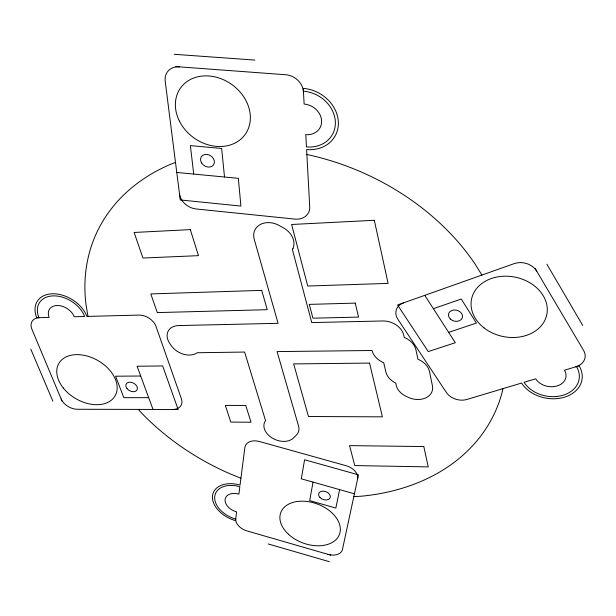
<?xml version="1.0" encoding="UTF-8"?>
<svg xmlns="http://www.w3.org/2000/svg" width="616" height="616" viewBox="0 0 616 616"><rect width="100%" height="100%" fill="white"/><g stroke="black" fill="none" stroke-linecap="round" stroke-linejoin="round"><path stroke-width="0.92" d="M313.043 482.12L309.671 500.615L335.859 508.054L339.601 489.605M502.941 388.65L502.494 390.898A218.464 164.557 23.6 0 1 361.661 496.165L353.8 496.673M175.506 162.447L170.848 164.187A218.464 164.557 23.6 0 0 85.955 304.196L87.98 316.401M433.379 308.693L461.245 299.022L476.414 323.084L448.633 332.347M140.687 376.014L115.592 376.207L123.824 397.682L148.679 397.651M174.259 54.3L254.909 60.091M175.737 66.582L285.685 74.744A17.464 14.961 33.3 0 1 303.457 91.884M176.777 172.449L238.33 178.332L240.918 206.075L180.265 199.954L165.196 81.181A17.31 14.183 39.1 0 1 179.325 66.851M306.876 154.508L307.253 154.578A218.464 164.557 23.6 0 1 474.743 263.533L481.912 275.075M354.416 493.786L301.293 478.809L304.589 459.759L358.489 474.844L342.457 549.472A13.306 8.724 19.5 0 1 327.951 554.331M330.761 555.147L247.047 530.93A13.144 8.593 22.4 0 1 235.728 518.711M268.191 543.951L329.406 561.7M240.925 478.239L229.622 473.642A218.464 164.557 23.6 0 1 142.619 414.098L138.315 409.417M424.77 295.341L455.316 342.712L428.266 351.574L397.566 304.982L514.075 263.671A16.832 13.529 10.5 0 1 536.698 271.14M535.027 268.306L583.637 350.496A16.424 12.536 8.8 0 1 575.837 366.782M546.854 264.172L582.713 325.425M30.8 349.18L52.891 401.208M62.085 401.208L31.917 329.275A14.299 9.802 32.4 0 1 39.509 317.656M153.03 409.447L137.075 366.227L162.67 365.958L178.124 409.509L77.3 409.263A13.675 9.117 29.8 0 1 61.115 398.906M193.724 174.066L190.375 145.63L221.637 148.441L224.517 177.008M303.418 91.183A31.385 26.727 30.3 0 1 335.35 121.568A31.385 26.727 30.3 0 1 306.46 146.924L305.79 134.635A17.225 14.661 30.2 0 0 321.598 120.721A17.225 14.661 30.2 0 0 304.127 104.05L303.272 88.381A34.45 29.337 30.3 0 1 338.338 121.729A34.45 29.337 30.3 0 1 306.606 149.557L309.725 206.907A16.339 13.259 27 0 1 294.825 219.088L196.181 208.978A16.116 12.666 32.4 0 1 179.495 193.909M576.491 366.589A29.375 22.153 10 0 1 563.024 395.241A29.375 22.153 10 0 1 524.093 382.305L535.704 378.825A16.116 12.158 10 0 0 557.095 385.97A16.116 12.158 10 0 0 564.456 370.201L579.109 365.804A32.24 24.317 10 0 1 564.31 397.228A32.24 24.317 10 0 1 521.598 383.052L466.905 399.461A15.431 11.519 14.7 0 1 446.392 392.5L397.936 319.388A15.839 12.351 17.5 0 1 403.549 302.864M235.674 519.096A24.201 16.001 23 0 1 214.768 496.303A24.201 16.001 23 0 1 239.84 486.686L238.885 494.14A13.283 8.778 23 0 0 225.11 499.407A13.283 8.778 23 0 0 236.598 511.919L235.481 520.635A26.557 17.564 23 0 1 212.535 495.626A26.557 17.564 23 0 1 240.048 485.062L244.875 447.516A13.852 9.556 23 0 1 259.428 441.51L346.053 465.688A14.022 9.71 19.5 0 1 357.573 479.094M38.954 317.671A26.38 18.349 32.3 0 1 53.33 295.88A26.38 18.349 32.3 0 1 84.677 316.485L74.251 316.755A14.476 10.072 32.3 0 0 57.072 305.505A14.476 10.072 32.3 0 0 49.157 317.402L36.76 317.725A28.952 20.143 32.3 0 1 52.529 293.786A28.952 20.143 32.3 0 1 86.941 316.424L138.708 315.092A14.622 10.487 29.7 0 1 156.033 326.503L181.404 398.814A13.999 9.71 27 0 1 172.519 409.494M292.931 248.625L292.415 249.611L311.758 322.568L382.79 320.975A18.272 14.014 18.8 0 1 403.757 335.273L404.227 337.429L405.505 337.976A18.187 13.837 18 0 1 415.946 349.873L417.941 359.29L419.203 359.829A18.041 13.56 17.1 0 1 429.483 371.517L432.417 385.739A17.91 13.336 16.9 0 1 409.809 397.998A37.029 27.835 16.6 0 1 406.575 396.588A17.91 13.336 17 0 1 395.949 384.022L395.895 383.214L394.563 382.521A17.987 13.498 17.6 0 1 385.832 371.872L383.714 362.685L382.467 362.146A18.134 13.783 18.4 0 1 372.049 350.504L277.069 351.59L298.56 426.072A16.724 11.812 22.4 0 1 296.365 435.127L293.385 438.045A16.671 11.75 22.5 0 1 271.972 437.891A16.671 11.75 22.5 0 1 265.55 420.628L244.614 352.052L197.266 352.729L196.234 353.392A17.217 12.451 27.8 0 1 172.264 346.931A47.848 35.073 27.2 0 1 169.793 343.482A17.24 12.474 27.9 0 1 178.709 325.556L278.07 323.323L254.239 239.293A18.765 14.846 27.1 0 1 260.152 224.578A18.765 14.846 27.1 0 1 279.21 225.518L283.476 227.889A18.757 14.838 26.8 0 1 292.931 248.625M190.298 229.622L134.119 232.463L142.943 258.027L198.506 255.648L190.298 229.622M374.312 220.289L291.614 224.486L307.738 286.032L388.111 283.391L374.312 220.289M261.708 290.367L150.797 293.924L157.288 312.589L267.259 309.686L261.708 290.367M355.24 303.111L309.278 304.381L312.92 318.179L358.581 317.094L355.24 303.111M369.562 363.094L293.67 363.91L308.47 416.516L382.397 416.84L369.562 363.094M245.738 405.436L225.348 405.413L230.8 422.091L251.035 422.214L245.738 405.436M423.8 446.554L349.557 445.622L354.785 465.565L428.251 466.89L423.8 446.554M201.571 162.947A7.338 5.898 33.5 0 0 213.575 164.811A7.338 5.898 33.5 0 0 207.253 154.462A7.338 5.898 33.5 0 0 201.571 162.947M179.441 121.152A39.794 32.733 36 0 0 244.313 135.566A39.794 32.733 36 0 0 214.853 76.861A39.794 32.733 36 0 0 179.441 121.152M450.381 319.042A7.138 5.59 14.9 0 0 462.254 317.933A7.138 5.59 14.9 0 0 453.853 309.979A7.138 5.59 14.9 0 0 450.381 319.042M483.968 327.851A38.423 30.3 11.6 0 0 546.546 315.715A38.423 30.3 11.6 0 0 496.989 277A38.423 30.3 11.6 0 0 483.968 327.851M319.974 497.536A6.106 4.15 20.1 0 0 330.022 497.998A6.106 4.15 20.1 0 0 323.323 491.137A6.106 4.15 20.1 0 0 319.974 497.536M288.488 534.28A31.293 20.767 20.3 0 0 339.208 534.996A31.293 20.767 20.3 0 0 302.641 501.178A31.293 20.767 20.3 0 0 288.488 534.28M127.05 388.642A6.214 4.281 28.4 0 0 137.045 389.974A6.214 4.281 28.4 0 0 130.761 382.22A6.214 4.281 28.4 0 0 127.05 388.642M63.302 388.011A32.456 22.03 29.9 0 0 115.053 395.926A32.456 22.03 29.9 0 0 82.529 355.047A32.456 22.03 29.9 0 0 63.302 388.011"/></g></svg>
